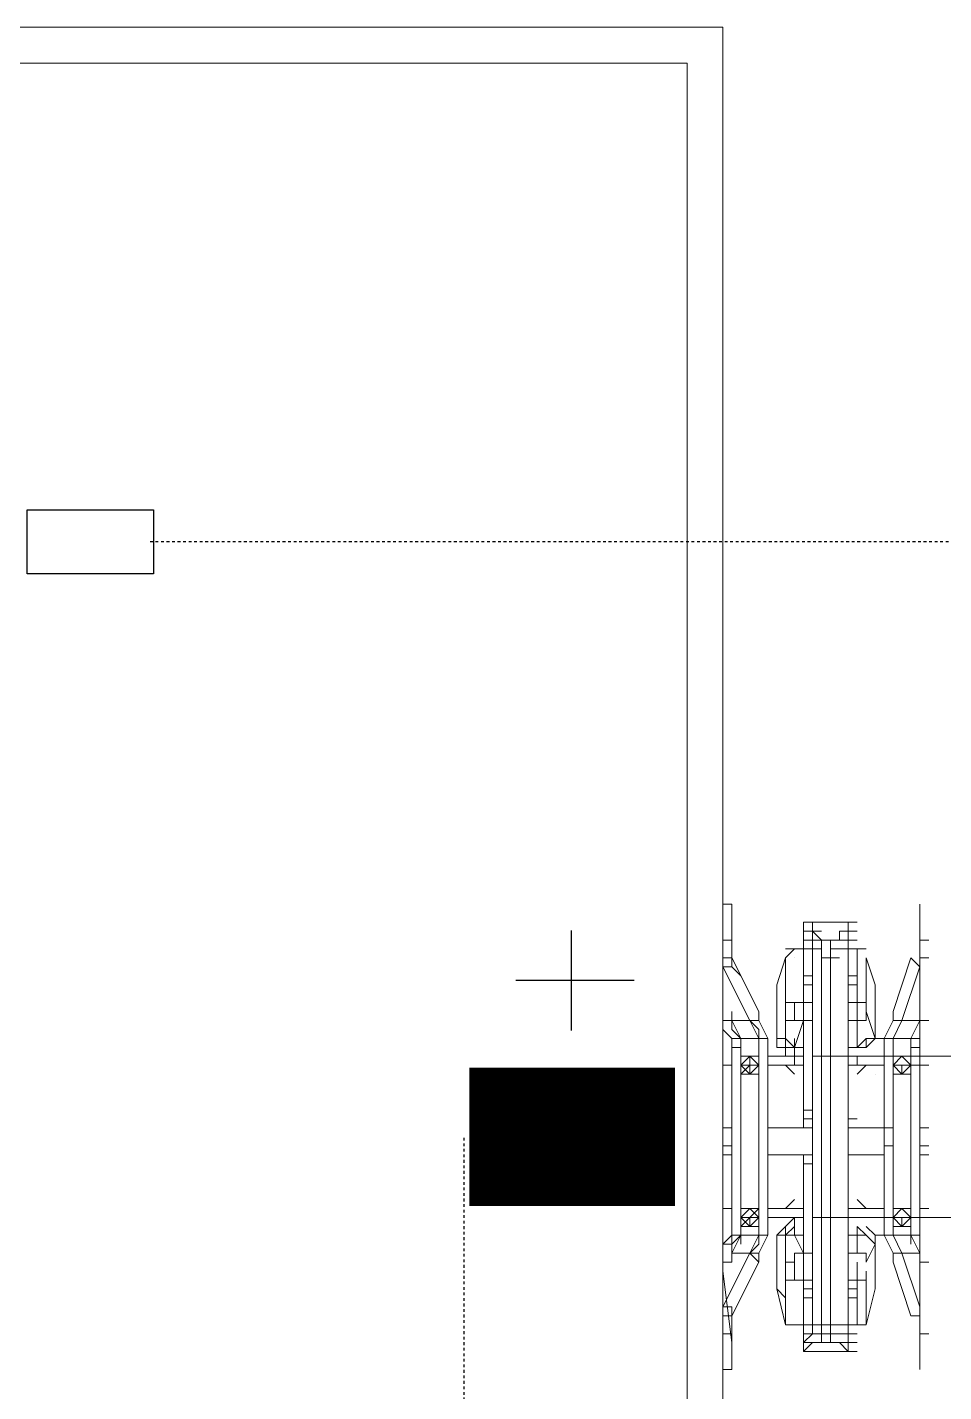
# Model space of a CAD drawing. Header units: feet. Extents: x -12372 to 90117, y -14865 to 4121.
# Drawn here: x 5453.1 to 5486.27, y 1397.94 to 1447.33 of the extents above; entities that cross this region are included whole.
import ezdxf

# ---------------------------------------------------------------- set-up
doc = ezdxf.new("R2010")
doc.units = ezdxf.units.FT
doc.header["$MEASUREMENT"] = 0
doc.linetypes.add('HIDDEN', pattern=[0.375, 0.25, -0.125])
for name, color, linetype in [('E-HARN-COMP', 8, 'Continuous'), ('E-TRUNK-CABLE-POS', 6, 'HIDDEN'), ('Polarity-Text', 7, 'Continuous')]:
    doc.layers.add(name, color=color, linetype=linetype)

# ---------------------------------------------------------------- blocks, each defined once
blk = doc.blocks.new('A$C47dfd34d')
at = {"lineweight": 5}
for points in [[(5.98142, 0.41332), (4.12817, 0.41332)], [(5.98309, 0.24332), (5.98309, 0.24999), (5.98142, 0.24999)], [(5.98309, 0.24332), (5.98309, 0.24999), (5.98142, 0.24999)], [(6.01809, 0.24999), (6.01809, 0.16333)], [(6.00142, 0.24166), (6.00309, 0.24166), (6.00142, 0.24166), (6.00142, 0.24332), (6.00309, 0.24332), (6.00309, 0.24499), (6.00309, 0.24332), (6.00142, 0.24332), (5.99976, 0.24332), (5.99809, 0.24332), (5.99976, 0.24332), (5.99809, 0.24332), (5.99976, 0.24332), (6.00142, 0.24332), (5.99976, 0.24332), (5.99809, 0.24332), (5.99976, 0.24332), (5.99809, 0.24332), (5.99976, 0.24332), (6.00142, 0.24332), (5.99976, 0.24332), (5.99809, 0.24499), (5.99642, 0.24499), (5.99809, 0.24499), (5.99642, 0.24499), (5.99642, 0.24666), (5.99642, 0.24499), (5.99809, 0.24499), (5.99976, 0.24332), (5.99976, 0.24166), (5.99809, 0.24166), (5.99642, 0.24166), (5.99309, 0.24166), (5.99642, 0.24166), (5.99809, 0.24166), (5.99809, 0.24332), (5.99642, 0.24332), (5.99642, 0.23499), (5.99642, 0.24499), (5.99809, 0.24499), (5.99976, 0.24332), (5.99809, 0.24332), (5.99809, 0.24499), (5.99809, 0.24666), (6.00309, 0.24666)], [(5.99976, 0.24499), (5.99809, 0.24499), (5.99642, 0.24499), (5.99809, 0.24499), (5.99976, 0.24499), (5.99809, 0.24499), (5.99642, 0.24499), (5.99809, 0.24499), (5.99642, 0.24499), (5.99642, 0.24666), (5.99809, 0.24666), (5.99642, 0.24666), (5.99642, 0.24499), (5.99642, 0.24666), (5.99809, 0.24666), (6.00476, 0.24666), (6.00476, 0.24499), (6.00642, 0.24499), (6.00476, 0.24499), (6.00476, 0.24666), (6.00642, 0.24666)], [(5.99642, 0.24666), (5.99809, 0.24666), (5.99809, 0.24499), (5.99976, 0.24332), (6.00142, 0.24332), (6.00309, 0.24332), (6.00142, 0.24332), (6.00309, 0.24332), (6.00309, 0.24499), (6.00476, 0.24499), (6.00476, 0.24666), (6.00476, 0.24499), (6.00309, 0.24499), (6.00476, 0.24499), (6.00476, 0.24666), (6.00476, 0.24499), (6.00476, 0.24666), (6.00476, 0.24499), (6.00309, 0.24499), (6.00309, 0.24332), (6.00142, 0.24332), (6.00142, 0.24166), (6.00309, 0.24166), (6.00142, 0.24166), (6.00142, 0.24332), (6.00309, 0.24332), (6.00142, 0.24332), (5.99976, 0.24332), (6.00142, 0.24332), (5.99976, 0.24332), (6.00142, 0.24332), (6.00309, 0.24332), (6.00476, 0.24332), (6.00476, 0.24166), (6.00476, 0.24332), (6.00476, 0.24499), (6.00476, 0.24332), (6.00309, 0.24332), (6.00142, 0.24332), (6.00142, 0.23999), (6.00142, 0.24332), (5.99976, 0.24332), (6.00142, 0.24332), (5.99976, 0.24332), (6.00142, 0.24332), (5.99976, 0.24332), (6.00142, 0.24332), (5.99976, 0.24332), (5.99809, 0.24332), (5.99976, 0.24332), (5.99809, 0.24499), (5.99976, 0.24332), (5.99809, 0.24332), (5.99642, 0.24332), (5.99642, 0.24499)], [(5.99642, 0.24499), (5.99642, 0.24499)], [(5.99642, 0.24499), (5.99642, 0.24499)], [(5.99642, 0.24499), (5.99642, 0.24499)], [(6.00476, 0.24499), (6.00476, 0.24499)], [(6.00476, 0.24499), (6.00476, 0.24499)], [(6.00476, 0.24499), (6.00476, 0.24499)], [(6.00476, 0.24499), (6.00476, 0.24499)], [(5.98142, 0.24332), (5.98309, 0.24332), (5.98142, 0.24332)], [(5.98309, 0.18666), (5.98309, 0.18833), (5.98309, 0.18666), (5.98309, 0.18833), (5.98476, 0.18833), (5.98809, 0.18833), (5.98642, 0.18499), (5.98809, 0.18666), (5.98809, 0.18833), (5.98476, 0.18833), (5.98476, 0.18999), (5.98642, 0.18999), (5.98809, 0.18999), (5.98809, 0.19166), (5.98809, 0.19333), (5.98642, 0.19333), (5.98476, 0.19333), (5.98476, 0.21832), (5.98476, 0.19333), (5.98642, 0.19333), (5.98809, 0.19333), (5.98809, 0.19166), (5.98642, 0.19166), (5.98809, 0.19166), (5.98642, 0.19166), (5.98809, 0.19166), (5.98642, 0.19166), (5.98809, 0.19166), (5.98642, 0.19166), (5.98809, 0.19166), (5.98642, 0.19166), (5.98476, 0.19166), (5.98476, 0.19333), (5.98476, 0.21832), (5.98476, 0.21999), (5.98476, 0.22166), (5.98476, 0.22332), (5.98476, 0.22499), (5.98309, 0.22499), (5.98142, 0.22666), (5.98309, 0.22499), (5.98476, 0.22499), (5.98309, 0.22832), (5.98142, 0.22832), (5.98309, 0.22832), (5.98142, 0.22832), (5.98309, 0.22832), (5.98309, 0.22999), (5.98309, 0.22832), (5.98642, 0.22832), (5.98809, 0.22832), (5.98809, 0.22999), (5.98309, 0.23999), (5.98142, 0.23999), (5.98309, 0.23999), (5.98309, 0.24332), (5.98309, 0.23999), (5.98309, 0.23832), (5.98142, 0.23832), (5.98642, 0.22832), (5.98809, 0.22499), (5.98476, 0.22499), (5.98476, 0.22332), (5.98476, 0.22166), (5.98476, 0.21999), (5.98476, 0.21832), (5.98642, 0.21832), (5.98476, 0.21832), (5.98642, 0.21832), (5.98809, 0.21832), (5.98809, 0.21999), (5.98809, 0.22166), (5.98642, 0.22166), (5.98476, 0.22166), (5.98476, 0.21999), (5.98476, 0.21832), (5.98642, 0.21832), (5.98809, 0.21832), (5.98809, 0.21999), (5.98809, 0.22166), (5.98642, 0.22166), (5.98809, 0.22166), (5.98809, 0.21999), (5.98642, 0.21999), (5.98809, 0.21999), (5.98642, 0.21999), (5.98476, 0.21999), (5.98642, 0.21832), (5.98642, 0.21999), (5.98809, 0.21999), (5.98809, 0.22166), (5.98642, 0.22166), (5.98476, 0.22166), (5.98642, 0.22166), (5.98809, 0.22166), (5.98809, 0.22499), (5.98976, 0.22499), (5.98976, 0.18833), (5.98809, 0.18833), (5.98809, 0.18999), (5.98642, 0.18999), (5.98476, 0.18999), (5.98476, 0.19166), (5.98476, 0.19333), (5.98642, 0.19333), (5.98476, 0.19333)], [(5.98142, 0.24332), (5.98309, 0.24332), (5.98142, 0.24332)], [(5.98142, 0.24332), (5.98309, 0.24332), (5.98142, 0.24332)], [(5.98142, 0.24332), (5.98309, 0.24332), (5.98142, 0.24332)], [(5.98309, 0.24332), (5.98309, 0.23999)], [(5.98309, 0.24332), (5.98309, 0.23999)], [(5.99309, 0.24166), (5.99642, 0.24166), (5.99642, 0.23166), (5.99309, 0.23166), (5.99309, 0.23999), (5.99142, 0.23499), (5.99142, 0.22499), (5.99309, 0.22499), (5.99309, 0.22999), (5.99309, 0.22832), (5.99642, 0.22832), (5.99476, 0.22332), (5.99309, 0.22332), (5.99309, 0.22499), (5.99476, 0.22332), (5.99476, 0.22499), (5.99476, 0.22332), (5.99309, 0.22499), (5.99476, 0.22332), (5.99309, 0.22499), (5.99142, 0.22499), (5.99142, 0.23499), (5.99142, 0.22499), (5.99309, 0.22499), (5.99309, 0.22666), (5.99309, 0.22499), (5.99309, 0.22166), (5.99642, 0.22166), (5.99476, 0.22166), (5.99476, 0.21999), (5.99642, 0.21999), (5.98976, 0.21999), (5.99309, 0.21999), (5.99476, 0.21832), (5.99309, 0.21999), (5.98976, 0.21999), (5.99642, 0.21999), (5.99476, 0.21999), (5.99476, 0.22166), (5.99642, 0.22166), (5.99476, 0.22166), (5.99642, 0.22166), (5.99476, 0.22166), (5.99642, 0.22166), (5.99476, 0.22166), (5.99642, 0.22166), (5.98976, 0.22166), (5.99642, 0.22166), (5.99476, 0.22166), (5.99642, 0.22166)], [(5.99809, 0.23166), (5.99642, 0.23166), (5.99809, 0.23166), (5.99642, 0.23166), (5.99309, 0.23166), (5.99309, 0.22999), (5.99309, 0.22332), (5.99476, 0.22332), (5.99642, 0.22832), (5.99476, 0.22332), (5.99309, 0.22332), (5.99309, 0.22999), (5.99309, 0.22332), (5.99476, 0.22332), (5.99642, 0.22832), (5.99809, 0.22832), (5.99642, 0.22832), (5.99309, 0.22832), (5.99309, 0.22999), (5.99309, 0.23166), (5.99642, 0.23166), (5.99642, 0.24166), (5.99642, 0.23166), (5.99309, 0.23166), (5.99309, 0.22999), (5.99309, 0.22832), (5.99642, 0.22832), (5.99809, 0.22832)], [(6.00309, 0.16666), (5.99809, 0.16666), (5.99976, 0.16666), (5.99809, 0.16666), (5.99642, 0.16666), (5.99809, 0.16833), (5.99976, 0.16833), (5.99809, 0.16833), (5.99642, 0.16666), (5.99809, 0.16666), (5.99976, 0.16666), (5.99809, 0.16666), (6.00476, 0.16666), (6.00309, 0.16833), (6.00142, 0.16833), (5.99976, 0.16833), (5.99976, 0.16999), (6.00142, 0.16999), (6.00309, 0.16999), (6.00142, 0.16999), (5.99976, 0.16999), (5.99809, 0.16999), (5.99976, 0.16999), (6.00142, 0.16999), (6.00309, 0.16999), (6.00142, 0.16999), (6.00309, 0.16999), (6.00476, 0.16999), (6.00309, 0.16999), (6.00142, 0.16999), (5.99976, 0.16999), (5.99809, 0.16999), (5.99976, 0.16999), (5.99809, 0.16999), (5.99976, 0.16999), (6.00142, 0.16999), (6.00142, 0.17166), (6.00309, 0.17166), (6.00142, 0.17166), (6.00142, 0.22166), (6.00142, 0.24166), (6.00476, 0.24166), (6.00476, 0.22166), (6.00142, 0.22166), (6.00142, 0.19166), (6.00476, 0.19166), (6.00476, 0.22166), (6.00642, 0.22166), (6.00809, 0.22166), (6.00976, 0.22166), (6.00809, 0.22166), (6.00642, 0.22166), (6.00476, 0.22166), (6.00642, 0.22166), (6.00642, 0.21999), (6.00476, 0.21999), (6.01142, 0.21999), (6.00476, 0.21999)], [(6.06642, 0.22166), (6.00476, 0.22166), (6.00476, 0.19166), (6.00142, 0.19166), (5.99976, 0.19166), (5.99976, 0.17166), (5.99809, 0.17166), (5.99809, 0.19166), (5.99809, 0.22166), (5.99976, 0.22166), (6.00142, 0.22166), (6.00142, 0.23999), (6.00309, 0.23999), (6.00142, 0.23999), (6.00142, 0.22166), (6.00476, 0.22166), (6.00476, 0.24166), (6.00142, 0.24166), (6.00142, 0.22166)], [(6.00142, 0.24332), (6.00309, 0.24332), (6.00142, 0.24332)], [(6.00142, 0.24332), (6.00309, 0.24332)], [(6.00142, 0.24332), (6.00309, 0.24332)], [(6.00142, 0.24332), (6.00309, 0.24332), (6.00142, 0.24332)], [(6.00309, 0.24332), (6.00476, 0.24332), (6.00309, 0.24332), (6.00476, 0.24332), (6.00476, 0.23499), (6.00476, 0.24332), (6.00309, 0.24332), (6.00142, 0.24332)], [(6.00309, 0.24332), (6.00476, 0.24332)], [(6.00309, 0.24332), (6.00476, 0.24332)], [(6.00309, 0.24332), (6.00476, 0.24332)], [(6.00309, 0.24332), (6.00476, 0.24332)], [(6.00476, 0.24332), (6.00642, 0.24332)], [(6.00476, 0.24332), (6.00642, 0.24332)], [(6.00476, 0.24332), (6.00642, 0.24332)], [(6.00476, 0.23499), (6.00476, 0.24332)], [(6.00476, 0.24332), (6.00476, 0.23499)], [(6.00476, 0.24332), (6.00642, 0.24332)], [(6.00476, 0.24332), (6.00642, 0.24332)], [(6.00476, 0.24332), (6.00642, 0.24332)], [(6.01809, 0.24332), (6.01809, 0.24332)], [(5.98476, 0.18666), (5.98476, 0.18833), (5.98309, 0.18833), (5.98309, 0.22332), (5.98309, 0.22499), (5.98309, 0.22332), (5.98476, 0.22332), (5.98476, 0.22499), (5.98809, 0.22499), (5.98642, 0.22832), (5.98809, 0.22666), (5.98809, 0.22499), (5.98476, 0.22499), (5.98309, 0.22666), (5.98309, 0.22832), (5.98476, 0.22832), (5.98642, 0.22832), (5.98809, 0.22832), (5.98809, 0.22999), (5.98642, 0.23332), (5.98476, 0.23666), (5.98309, 0.23832), (5.98309, 0.23999), (5.98309, 0.23832), (5.98142, 0.23832), (5.98642, 0.22832), (5.98809, 0.22832), (5.98976, 0.22499), (5.98809, 0.22499), (5.98976, 0.22499), (5.98976, 0.18833), (5.98809, 0.18833), (5.98809, 0.18999), (5.98809, 0.19166), (5.98642, 0.19166)], [(5.98309, 0.23999), (5.98142, 0.23999)], [(5.98309, 0.23999), (5.98309, 0.23832), (5.98142, 0.23832)], [(5.98309, 0.23999), (5.98142, 0.23999)], [(5.98309, 0.23999), (5.98309, 0.23999)], [(5.98309, 0.23999), (5.98309, 0.23999)], [(5.98309, 0.23999), (5.98309, 0.23999)], [(5.98309, 0.23999), (5.98809, 0.22999), (5.98809, 0.22832), (5.98642, 0.22832)], [(5.99476, 0.22499), (5.99476, 0.22332), (5.99309, 0.22499), (5.99476, 0.22332), (5.99309, 0.22499), (5.99142, 0.22499), (5.99142, 0.23499), (5.99309, 0.23999)], [(5.99476, 0.23999), (5.99476, 0.23999)], [(5.99476, 0.23999), (5.99476, 0.23999)], [(5.99476, 0.23999), (5.99476, 0.23999)], [(6.00976, 0.18833), (6.00976, 0.17833), (6.00976, 0.18833), (6.00809, 0.18999), (6.00976, 0.18833), (6.01142, 0.18833), (6.01309, 0.18833), (6.01142, 0.18833), (6.01309, 0.18499), (6.01476, 0.18499), (6.01809, 0.18499), (6.01642, 0.18833), (6.01642, 0.18666), (6.01642, 0.18833), (6.01642, 0.18999), (6.01642, 0.18833), (6.01809, 0.18833), (6.01809, 0.22332), (6.01809, 0.22499), (6.01809, 0.22332), (6.01642, 0.22332), (6.01809, 0.22332), (6.01809, 0.18833), (6.01642, 0.18833), (6.01309, 0.18833), (6.01476, 0.18499), (6.01309, 0.18499), (6.01309, 0.18333), (6.01642, 0.17333), (6.01809, 0.17333), (6.01809, 0.17499), (6.01476, 0.18499), (6.01309, 0.18499), (6.01309, 0.18333), (6.01309, 0.18499), (6.01142, 0.18833), (6.01309, 0.18833), (6.01309, 0.18999), (6.01309, 0.18833), (6.01142, 0.18833), (6.01142, 0.22499), (6.01309, 0.22499), (6.01142, 0.22499), (6.01309, 0.22832), (6.01476, 0.22832), (6.01809, 0.23832), (6.01642, 0.23999), (6.01309, 0.22999), (6.01309, 0.22832), (6.01476, 0.22832), (6.01309, 0.22499), (6.01642, 0.22499), (6.01809, 0.22832), (6.01476, 0.22832), (6.01809, 0.22832), (6.01809, 0.22999), (6.01809, 0.22832), (6.01976, 0.22832), (6.01809, 0.22832), (6.01642, 0.22499), (6.01309, 0.22499), (6.01476, 0.22832), (6.01309, 0.22832), (6.01309, 0.22999), (6.01642, 0.23999), (6.01809, 0.23832), (6.01476, 0.22832), (6.01309, 0.22832), (6.01142, 0.22499), (6.01309, 0.22499), (6.01142, 0.22499), (6.01142, 0.18833)], [(6.01809, 0.23999), (6.01809, 0.23999)], [(6.01809, 0.23999), (6.01809, 0.23999)], [(5.98642, 0.22832), (5.98142, 0.23832)], [(5.99642, 0.23666), (5.99642, 0.20999), (5.99642, 0.23666)], [(5.99642, 0.23666), (5.99809, 0.23666), (5.99642, 0.23666), (5.99642, 0.21166), (5.99809, 0.21166), (5.99642, 0.21166), (5.99642, 0.23666), (5.99642, 0.21166), (5.99809, 0.21166), (5.99642, 0.21166), (5.99642, 0.20832), (5.99642, 0.20999), (5.99642, 0.21166), (5.99642, 0.20999), (5.99809, 0.20999), (5.99642, 0.20999), (5.99809, 0.20999), (5.99642, 0.20999), (5.99809, 0.20999), (5.99642, 0.20999), (5.99642, 0.21166), (5.99642, 0.20999), (5.99809, 0.20999), (5.99642, 0.20999), (5.99642, 0.20832), (5.99642, 0.21166), (5.99642, 0.20999), (5.99642, 0.21166), (5.99642, 0.20832), (5.99642, 0.20999), (5.99642, 0.20832), (5.99642, 0.20999), (5.99809, 0.20999), (5.99642, 0.20999), (5.99642, 0.20832), (5.99642, 0.21166), (5.99642, 0.23499), (5.99809, 0.23499)], [(5.99309, 0.22499), (5.99142, 0.22499), (5.99142, 0.23499), (5.99142, 0.22499), (5.99309, 0.22499), (5.99309, 0.22666)], [(5.99309, 0.23499), (5.99309, 0.23499)], [(5.99309, 0.23499), (5.99309, 0.23499)], [(5.99309, 0.23499), (5.99309, 0.23499)], [(6.00809, 0.23499), (6.00809, 0.23499)], [(6.00809, 0.23499), (6.00809, 0.23499)], [(5.99476, 0.22832), (5.99476, 0.23166)], [(5.98309, 0.22832), (5.98309, 0.22999)], [(5.98309, 0.22832), (5.98309, 0.22999)], [(5.98309, 0.22832), (5.98476, 0.22499), (5.98309, 0.22499), (5.98142, 0.22666)], [(5.98309, 0.22832), (5.98476, 0.22499), (5.98309, 0.22499), (5.98142, 0.22666)], [(5.98309, 0.22832), (5.98642, 0.22832)], [(5.98309, 0.22832), (5.98642, 0.22832)], [(6.00976, 0.22666), (6.00976, 0.22499)], [(6.00976, 0.22666), (6.00976, 0.22499)], [(5.98642, 0.22499), (5.98642, 0.22499)], [(5.98642, 0.22499), (5.98642, 0.22499)], [(5.98642, 0.22499), (5.98642, 0.22499)], [(5.98642, 0.22499), (5.98642, 0.22499)], [(5.98809, 0.22499), (5.98809, 0.22499)], [(5.98809, 0.22499), (5.98809, 0.22499)], [(5.98809, 0.22499), (5.98809, 0.22499)], [(6.01142, 0.22499), (6.01142, 0.22499)], [(6.01142, 0.22499), (6.01142, 0.22499)], [(6.01309, 0.22499), (6.01309, 0.22499)], [(5.98476, 0.22166), (5.98476, 0.22166)], [(5.98476, 0.22166), (5.98476, 0.22166)], [(5.98642, 0.22166), (5.98476, 0.22166)], [(5.98476, 0.22166), (5.98642, 0.22166)], [(5.98476, 0.22166), (5.98476, 0.21999)], [(5.98476, 0.22166), (5.98476, 0.22166)], [(5.98476, 0.22166), (5.98476, 0.21999)], [(5.98476, 0.22166), (5.98476, 0.22166)], [(5.98642, 0.22166), (5.98642, 0.22166)], [(5.98642, 0.22166), (5.98642, 0.22166)], [(5.98642, 0.22166), (5.98642, 0.22166)], [(5.98642, 0.22166), (5.98642, 0.22166)], [(5.98642, 0.22166), (5.98642, 0.22166)], [(5.98809, 0.22166), (5.98809, 0.22166)], [(5.98809, 0.22166), (5.98809, 0.22166)], [(5.98809, 0.22166), (5.98809, 0.22166)], [(5.98809, 0.22166), (5.98809, 0.22166)], [(5.99976, 0.16833), (5.99976, 0.19166), (6.00142, 0.19166), (6.00142, 0.22166), (6.00142, 0.19166), (6.00476, 0.19166)], [(6.00142, 0.19166), (6.00142, 0.22166), (6.00142, 0.19166)], [(6.00976, 0.22166), (6.00976, 0.22166)], [(6.01476, 0.19333), (6.01309, 0.19333), (6.01309, 0.21832), (6.01309, 0.21999), (6.01309, 0.22166), (6.01476, 0.22166), (6.01642, 0.22166), (6.01642, 0.21999), (6.01642, 0.21832), (6.01476, 0.21832), (6.01309, 0.21832), (6.01309, 0.21999), (6.01476, 0.21999), (6.01642, 0.21999), (6.01476, 0.21999), (6.01642, 0.21999), (6.01476, 0.21999), (6.01642, 0.21999), (6.01476, 0.21999), (6.01642, 0.21999), (6.01476, 0.21999), (6.01642, 0.21999), (6.01642, 0.22166), (6.01642, 0.22332)], [(6.01642, 0.22166), (6.01309, 0.22166), (6.01309, 0.21999), (6.01476, 0.21999)], [(6.01309, 0.22166), (6.01309, 0.22166)], [(6.01309, 0.22166), (6.01309, 0.22166)], [(6.01476, 0.22166), (6.01476, 0.22166)], [(6.01642, 0.22166), (6.01642, 0.21999), (6.01476, 0.21832), (6.01476, 0.21999)], [(6.01476, 0.22166), (6.01642, 0.22166), (6.01476, 0.22166)], [(6.01476, 0.22166), (6.01476, 0.22166)], [(6.01642, 0.22166), (6.01642, 0.22332)], [(6.01642, 0.22166), (6.01642, 0.21999)], [(6.01642, 0.22166), (6.01642, 0.22166)], [(6.01642, 0.22166), (6.01642, 0.22166)], [(5.98476, 0.21999), (5.98476, 0.21999)], [(5.98476, 0.21999), (5.98476, 0.21999)], [(5.98476, 0.21999), (5.98476, 0.21999)], [(5.98476, 0.21999), (5.98476, 0.21999)], [(5.98642, 0.21999), (5.98809, 0.21999)], [(5.98642, 0.21999), (5.98809, 0.21999)], [(5.98642, 0.21999), (5.98809, 0.21999)], [(5.98642, 0.21999), (5.98809, 0.21999)], [(5.98642, 0.21999), (5.98809, 0.21999)], [(5.98642, 0.21999), (5.98809, 0.21999)], [(5.98642, 0.21999), (5.98809, 0.21999)], [(5.98642, 0.21999), (5.98809, 0.21999)], [(5.98642, 0.21999), (5.98809, 0.21999)], [(5.98642, 0.21999), (5.98809, 0.21999)], [(5.98642, 0.21999), (5.98809, 0.21999)], [(5.98642, 0.21999), (5.98809, 0.21999)], [(5.98642, 0.21999), (5.98809, 0.21999)], [(5.98642, 0.21999), (5.98809, 0.21999)], [(5.98642, 0.21999), (5.98809, 0.21999)], [(5.98642, 0.21999), (5.98809, 0.21999)], [(5.98642, 0.21999), (5.98809, 0.21999)], [(5.98642, 0.21999), (5.98809, 0.21999)], [(5.98642, 0.21999), (5.98809, 0.21999)], [(5.98642, 0.21999), (5.98809, 0.21999)], [(5.98642, 0.21999), (5.98809, 0.21999)], [(5.98642, 0.21999), (5.98809, 0.21999)], [(5.98642, 0.21999), (5.98809, 0.21999)], [(5.98642, 0.21999), (5.98809, 0.21999)], [(5.98809, 0.21999), (5.98809, 0.21999)], [(5.98809, 0.21999), (5.98809, 0.21999)], [(5.98809, 0.21999), (5.98809, 0.21999)], [(5.98809, 0.21999), (5.98809, 0.21999)], [(6.01142, 0.21999), (6.00809, 0.21999), (6.00642, 0.21832)], [(6.01809, 0.21999), (6.01976, 0.21999), (6.01809, 0.21999), (6.01642, 0.21999), (6.01642, 0.21832), (6.01642, 0.19333), (6.01309, 0.19333), (6.01309, 0.19166), (6.01309, 0.19333), (6.01309, 0.19166), (6.01476, 0.19166), (6.01476, 0.18999), (6.01642, 0.19166), (6.01642, 0.19333), (6.01642, 0.21832), (6.01476, 0.21832), (6.01309, 0.21832), (6.01309, 0.19333), (6.01476, 0.19333), (6.01642, 0.19333), (6.01642, 0.19166), (6.01642, 0.18999), (6.01476, 0.18999), (6.01309, 0.18999), (6.01309, 0.19166), (6.01476, 0.19166), (6.01476, 0.18999), (6.01642, 0.19166), (6.01642, 0.18999), (6.01476, 0.18999), (6.01309, 0.18999), (6.01309, 0.19166), (6.01309, 0.19333), (6.01476, 0.19333), (6.01642, 0.19333), (6.01642, 0.19166), (6.01809, 0.19166), (6.01642, 0.19166), (6.01476, 0.19166), (6.01642, 0.19166), (6.01476, 0.19166), (6.01642, 0.19166), (6.01476, 0.19166), (6.01642, 0.19166), (6.01476, 0.19166), (6.01642, 0.19166), (6.01476, 0.19166), (6.01642, 0.19166), (6.01642, 0.19333), (6.01476, 0.19333), (6.01642, 0.19333)], [(6.01309, 0.21999), (6.01309, 0.21999)], [(6.01309, 0.21999), (6.01476, 0.21999)], [(6.01309, 0.21999), (6.01309, 0.21999)], [(6.01476, 0.21999), (6.01642, 0.21999)], [(6.01476, 0.21999), (6.01642, 0.21999)], [(6.01476, 0.21999), (6.01642, 0.21999)], [(6.01476, 0.21999), (6.01642, 0.21999)], [(6.01476, 0.21999), (6.01642, 0.21999)], [(6.01476, 0.21999), (6.01642, 0.21999)], [(6.01642, 0.21999), (6.01642, 0.21999)], [(6.01642, 0.21999), (6.01642, 0.21999)], [(5.98476, 0.21832), (5.98476, 0.21832)], [(5.98476, 0.21832), (5.98476, 0.21832)], [(5.98476, 0.21832), (5.98476, 0.21832)], [(5.98476, 0.21832), (5.98476, 0.21832)], [(5.98642, 0.21832), (5.98642, 0.21832)], [(5.98642, 0.21832), (5.98642, 0.21832)], [(5.98642, 0.21832), (5.98642, 0.21832)], [(5.98642, 0.21832), (5.98642, 0.21832)], [(5.98809, 0.21832), (5.98809, 0.21832)], [(5.98809, 0.21832), (5.98809, 0.21832)], [(5.98809, 0.21832), (5.98809, 0.21832)], [(5.98809, 0.21832), (5.98809, 0.21832)], [(6.00976, 0.21832), (6.00976, 0.21832)], [(6.01309, 0.21832), (6.01309, 0.21832)], [(6.01309, 0.21832), (6.01309, 0.21832)], [(6.01476, 0.21832), (6.01476, 0.21832)], [(6.01476, 0.21832), (6.01476, 0.21832)], [(6.01642, 0.21832), (6.01642, 0.21832)], [(6.01642, 0.21832), (6.01642, 0.21832)], [(5.99642, 0.20999), (5.99809, 0.20999)], [(5.99642, 0.20999), (5.99809, 0.20999)], [(5.99642, 0.20999), (5.99809, 0.20999)], [(5.99642, 0.20999), (5.99809, 0.20999)], [(5.99642, 0.20999), (5.99809, 0.20999)], [(6.00476, 0.20999), (6.00642, 0.20999)], [(6.00476, 0.20999), (6.00642, 0.20999)], [(6.00476, 0.20999), (6.00642, 0.20999)], [(6.00476, 0.20999), (6.00642, 0.20999)], [(6.00476, 0.20832), (6.00476, 0.20999)], [(6.00476, 0.20999), (6.00642, 0.20999)], [(6.00476, 0.20999), (6.00476, 0.20832)], [(6.00476, 0.20999), (6.00642, 0.20999)], [(6.00476, 0.20999), (6.00642, 0.20999)], [(6.00476, 0.20999), (6.00642, 0.20999)], [(5.98309, 0.20832), (5.98142, 0.20832)], [(5.98309, 0.20832), (5.98142, 0.20832)], [(5.98309, 0.20832), (5.98142, 0.20832)], [(5.98309, 0.20832), (5.98142, 0.20832)], [(5.99809, 0.17833), (5.99642, 0.17833), (5.99642, 0.16833), (5.99642, 0.17833), (5.99642, 0.16833), (5.99642, 0.17833), (5.99642, 0.19999), (5.99642, 0.20166), (5.99642, 0.20333), (5.99809, 0.20333), (5.99642, 0.20333), (5.99809, 0.20333), (5.99642, 0.20333), (5.99809, 0.20333), (5.99642, 0.20333), (5.99809, 0.20333), (5.99642, 0.20333), (5.99642, 0.20166), (5.99642, 0.19999), (5.99642, 0.20333), (5.99642, 0.20166), (5.99809, 0.20166), (5.99642, 0.20166), (5.99642, 0.17666), (5.99809, 0.17666), (5.99642, 0.17666), (5.99642, 0.20166), (5.99809, 0.20166), (5.99642, 0.20166), (5.99642, 0.17666)], [(5.99642, 0.20333), (5.99809, 0.20333)], [(5.99642, 0.20333), (5.99809, 0.20333)], [(6.00476, 0.20333), (6.00476, 0.19999), (6.00476, 0.17833), (6.00642, 0.17833), (6.00476, 0.17833), (6.00476, 0.19999), (6.00476, 0.20333), (6.00476, 0.19999), (6.00476, 0.20166), (6.00476, 0.19999), (6.00476, 0.20333), (6.01142, 0.20333), (6.00476, 0.20333), (6.00642, 0.20333), (6.00476, 0.20333), (6.00642, 0.20333), (6.00476, 0.20333), (6.00642, 0.20333), (6.00476, 0.20333), (6.00642, 0.20333), (6.00476, 0.20333), (6.00642, 0.20333), (6.00476, 0.20333), (6.00642, 0.20333), (6.00476, 0.20333), (6.00642, 0.20333), (6.00476, 0.20333), (6.00476, 0.17666), (6.00642, 0.17666), (6.00476, 0.17666), (6.00476, 0.20333), (6.00642, 0.20333)], [(6.01142, 0.20499), (6.01309, 0.20499)], [(5.98476, 0.19333), (5.98476, 0.19333)], [(5.98476, 0.19333), (5.98476, 0.19333)], [(5.98476, 0.19333), (5.98642, 0.19333)], [(5.98476, 0.19333), (5.98476, 0.19166)], [(5.98476, 0.19333), (5.98476, 0.19333)], [(5.98476, 0.19166), (5.98476, 0.19333)], [(5.98476, 0.19333), (5.98476, 0.19166)], [(5.98476, 0.19333), (5.98476, 0.19333)], [(5.98642, 0.19333), (5.98642, 0.19333)], [(5.98642, 0.19333), (5.98642, 0.19333)], [(5.98809, 0.19166), (5.98809, 0.19333), (5.98642, 0.19333)], [(5.98642, 0.19333), (5.98642, 0.19333)], [(5.98809, 0.19333), (5.98642, 0.19333)], [(5.98642, 0.19333), (5.98642, 0.19333)], [(5.98809, 0.19333), (5.98642, 0.19333)], [(5.98642, 0.19333), (5.98642, 0.19333)], [(5.98809, 0.19333), (5.98809, 0.19333)], [(5.98809, 0.19166), (5.98809, 0.19333)], [(5.98809, 0.19333), (5.98809, 0.19333)], [(5.98809, 0.19333), (5.98809, 0.19333)], [(5.98809, 0.19166), (5.98809, 0.19333)], [(5.98809, 0.19333), (5.98809, 0.19333)], [(6.00642, 0.19499), (6.00809, 0.19333)], [(6.01309, 0.19333), (6.01309, 0.19333)], [(6.01309, 0.19333), (6.01309, 0.19333)], [(6.01476, 0.19333), (6.01476, 0.19333)], [(6.01476, 0.19333), (6.01476, 0.19333)], [(6.01642, 0.19333), (6.01642, 0.19333)], [(6.01642, 0.19333), (6.01642, 0.19333)], [(5.98476, 0.19166), (5.98476, 0.19166)], [(5.98476, 0.19166), (5.98476, 0.19166)], [(5.98476, 0.19166), (5.98642, 0.18999), (5.98642, 0.19166)], [(5.98476, 0.19166), (5.98476, 0.18999)], [(5.98476, 0.19166), (5.98476, 0.19166)], [(5.98476, 0.19166), (5.98476, 0.18999)], [(5.98476, 0.19166), (5.98476, 0.19166)], [(5.98642, 0.19166), (5.98809, 0.19166)], [(5.98642, 0.19166), (5.98809, 0.19166)], [(5.98642, 0.19166), (5.98809, 0.19166)], [(5.98642, 0.19166), (5.98809, 0.19166)], [(5.98642, 0.19166), (5.98809, 0.19166)], [(5.98642, 0.19166), (5.98809, 0.19166)], [(5.98642, 0.19166), (5.98809, 0.19166)], [(5.98642, 0.19166), (5.98809, 0.19166)], [(5.98642, 0.19166), (5.98809, 0.19166)], [(5.98642, 0.19166), (5.98809, 0.19166)], [(5.98642, 0.19166), (5.98809, 0.19166)], [(5.98642, 0.19166), (5.98809, 0.19166)], [(5.98642, 0.19166), (5.98809, 0.19166)], [(5.98642, 0.19166), (5.98809, 0.19166)], [(5.98642, 0.19166), (5.98809, 0.19166)], [(5.98642, 0.19166), (5.98809, 0.19166)], [(5.98642, 0.19166), (5.98809, 0.19166)], [(5.98642, 0.19166), (5.98809, 0.19166)], [(5.98642, 0.19166), (5.98809, 0.19166)], [(5.98642, 0.19166), (5.98809, 0.19166)], [(5.98809, 0.19166), (5.98642, 0.19166)], [(5.98809, 0.19166), (5.98809, 0.19166)], [(5.98809, 0.18999), (5.98809, 0.19166)], [(5.98809, 0.19166), (5.98809, 0.19166)], [(5.98809, 0.19166), (5.98809, 0.19166)], [(5.98809, 0.18999), (5.98809, 0.19166)], [(5.98809, 0.19166), (5.98809, 0.19166)], [(5.99476, 0.19166), (5.99642, 0.19166), (5.99476, 0.19166), (5.99642, 0.19166), (5.99476, 0.19166), (5.99642, 0.19166), (5.99476, 0.19166), (5.99642, 0.19166), (5.99476, 0.19166), (5.99642, 0.19166), (5.99476, 0.19166), (5.99642, 0.19166), (5.98976, 0.19166), (5.99309, 0.19166), (5.98976, 0.19166), (5.99642, 0.19166), (5.99476, 0.19166), (5.99309, 0.18999), (5.99309, 0.18333), (5.99309, 0.18666), (5.99309, 0.18833), (5.99476, 0.18833), (5.99642, 0.18499), (5.99476, 0.18499), (5.99476, 0.18333), (5.99309, 0.18333), (5.99476, 0.18333), (5.99476, 0.18499), (5.99642, 0.18499), (5.99476, 0.18833), (5.99476, 0.18999), (5.99309, 0.18833), (5.99476, 0.18999), (5.99476, 0.18833), (5.99642, 0.18833)], [(5.99809, 0.17999), (5.99642, 0.17999), (5.99476, 0.17999), (5.99309, 0.17999), (5.99309, 0.18166), (5.99309, 0.18333), (5.99476, 0.18333), (5.99476, 0.18499), (5.99642, 0.18499), (5.99642, 0.17166), (5.99309, 0.17166), (5.99309, 0.17666), (5.99142, 0.17833), (5.99142, 0.17999), (5.99142, 0.18666), (5.99142, 0.18833), (5.99309, 0.18999), (5.99476, 0.19166), (5.99476, 0.18999), (5.99476, 0.18833), (5.99642, 0.18833), (5.99476, 0.18833), (5.99642, 0.18499), (5.99809, 0.18499), (5.99642, 0.18499), (5.99476, 0.18833), (5.99309, 0.18833), (5.99309, 0.18666), (5.99309, 0.18833), (5.99309, 0.18666), (5.99309, 0.18333), (5.99309, 0.18666), (5.99309, 0.18833), (5.99476, 0.18833), (5.99642, 0.18833)], [(5.99642, 0.19166), (5.99476, 0.19166), (5.99642, 0.19166)], [(6.00476, 0.16666), (6.00309, 0.16666), (6.00476, 0.16666), (6.00476, 0.16833), (6.00476, 0.16666), (6.00642, 0.16666), (6.00476, 0.16666), (6.00309, 0.16833), (6.00476, 0.16833), (6.00309, 0.16833), (6.00142, 0.16833), (5.99976, 0.16833), (6.00142, 0.16833), (6.00309, 0.16833), (6.00476, 0.16833), (6.00309, 0.16833), (6.00476, 0.16833), (6.00476, 0.17833), (6.00476, 0.16833), (6.00309, 0.16833), (6.00476, 0.16833), (6.00476, 0.17833), (6.00476, 0.16833), (6.00309, 0.16833), (6.00142, 0.16833), (6.00142, 0.17166), (6.00142, 0.19166), (6.00142, 0.17166), (6.00476, 0.17166), (6.00476, 0.19166), (6.06642, 0.19166)], [(6.00142, 0.17166), (6.00142, 0.19166), (6.00142, 0.17166)], [(6.01142, 0.19166), (6.00809, 0.19166), (6.00642, 0.19166), (6.00476, 0.19166), (6.00476, 0.17166), (6.00142, 0.17166), (6.00142, 0.19166)], [(6.00476, 0.19166), (6.00642, 0.19166)], [(6.00476, 0.19166), (6.00642, 0.19166)], [(6.00476, 0.19166), (6.00809, 0.19166)], [(6.00809, 0.19166), (6.00976, 0.19166)], [(6.00809, 0.19166), (6.00976, 0.19166)], [(6.01309, 0.19166), (6.01309, 0.19166)], [(6.01309, 0.19166), (6.01309, 0.19166)], [(6.01476, 0.19166), (6.01642, 0.19166)], [(6.01476, 0.19166), (6.01642, 0.19166)], [(6.01476, 0.19166), (6.01642, 0.19166)], [(6.01476, 0.19166), (6.01642, 0.19166)], [(6.01476, 0.19166), (6.01642, 0.19166)], [(6.01476, 0.19166), (6.01642, 0.19166)], [(6.01642, 0.19166), (6.01642, 0.19166)], [(6.01642, 0.19166), (6.01642, 0.19166)], [(5.98142, 0.17499), (5.98476, 0.18166), (5.98642, 0.18499), (5.98809, 0.18499), (5.98976, 0.18833), (5.98809, 0.18833), (5.98809, 0.18999)], [(5.98476, 0.18833), (5.98309, 0.18499)], [(5.98476, 0.18999), (5.98476, 0.18999)], [(5.98476, 0.18999), (5.98476, 0.18999)], [(5.98476, 0.18999), (5.98476, 0.18999)], [(5.98476, 0.18999), (5.98476, 0.18833)], [(5.98476, 0.18999), (5.98642, 0.18999)], [(5.98476, 0.18999), (5.98476, 0.18999)], [(5.98642, 0.18999), (5.98642, 0.18999)], [(5.98642, 0.18999), (5.98642, 0.18999)], [(5.98642, 0.18999), (5.98809, 0.18999)], [(5.98642, 0.18999), (5.98642, 0.18999)], [(5.98642, 0.18999), (5.98642, 0.18999)], [(5.98642, 0.18833), (5.98642, 0.18833)], [(5.98642, 0.18833), (5.98642, 0.18833)], [(5.98642, 0.18833), (5.98642, 0.18833)], [(5.98809, 0.18999), (5.98809, 0.18999)], [(5.98809, 0.18999), (5.98809, 0.18999)], [(5.98809, 0.18999), (5.98809, 0.18999)], [(5.98809, 0.18999), (5.98809, 0.18999)], [(5.98809, 0.18833), (5.98809, 0.18833)], [(5.98809, 0.18833), (5.98809, 0.18833)], [(5.98809, 0.18833), (5.98809, 0.18833)], [(5.98809, 0.18833), (5.98809, 0.18833)], [(5.99309, 0.18166), (5.99309, 0.17999), (5.99309, 0.17166), (5.99642, 0.17166), (5.99642, 0.17999), (5.99809, 0.17999), (5.99642, 0.17999), (5.99309, 0.17999), (5.99309, 0.18166), (5.99309, 0.17999), (5.99309, 0.17166), (5.99142, 0.17833), (5.99142, 0.18833), (5.99309, 0.18833), (5.99476, 0.18999), (5.99309, 0.18833), (5.99476, 0.18999)], [(6.01142, 0.18833), (6.01142, 0.18833)], [(6.01142, 0.18833), (6.01142, 0.18833)], [(6.01309, 0.18999), (6.01309, 0.18999)], [(6.01309, 0.18999), (6.01309, 0.18999)], [(6.01309, 0.18833), (6.01309, 0.18833)], [(6.01309, 0.18833), (6.01309, 0.18833)], [(6.01476, 0.18999), (6.01476, 0.18999)], [(6.01476, 0.18999), (6.01476, 0.18999)], [(6.01642, 0.18999), (6.01642, 0.18999)], [(6.01642, 0.18999), (6.01642, 0.18999)], [(5.98809, 0.18499), (5.98809, 0.18333), (5.98309, 0.17333), (5.98309, 0.17499), (5.98142, 0.17499)], [(5.98142, 0.17499), (5.98642, 0.18499)], [(5.98309, 0.17333), (5.98809, 0.18333), (5.98642, 0.18499)], [(5.98642, 0.18499), (5.98309, 0.18499)], [(5.98809, 0.18499), (5.98642, 0.18499)], [(5.99309, 0.18333), (5.99476, 0.18333), (5.99476, 0.18499), (5.99642, 0.18499), (5.99809, 0.18499)], [(5.99476, 0.17999), (5.99476, 0.18333)], [(5.98142, 0.18166), (5.98309, 0.16833)], [(5.99309, 0.17833), (5.99309, 0.17833)], [(5.99309, 0.17833), (5.99309, 0.17833)], [(5.99309, 0.17833), (5.99309, 0.17833)], [(6.00809, 0.17833), (6.00809, 0.17833)], [(6.00809, 0.17833), (6.00809, 0.17833)], [(5.98309, 0.17333), (5.98309, 0.17499), (5.98142, 0.17499)], [(5.98309, 0.16666), (5.98309, 0.16833), (5.98309, 0.16999), (5.98309, 0.16333), (5.98142, 0.16333), (5.98309, 0.16333), (5.98309, 0.16999), (5.98309, 0.17166), (5.98309, 0.16999), (5.98142, 0.16999), (5.98309, 0.16999), (5.98309, 0.16333), (5.98142, 0.16333), (5.98309, 0.16333), (5.98309, 0.16999), (5.98309, 0.17166), (5.98309, 0.17333), (5.98142, 0.17333), (5.98309, 0.17333), (5.98309, 0.17166), (5.98309, 0.16999)], [(5.98309, 0.17333), (5.98309, 0.17333)], [(5.98309, 0.17333), (5.98309, 0.17333)], [(5.98309, 0.17333), (5.98309, 0.17333)], [(5.98309, 0.17333), (5.98309, 0.17333)], [(6.01809, 0.17333), (6.01809, 0.17333)], [(6.01809, 0.17333), (6.01809, 0.17333)], [(5.99476, 0.17166), (5.99476, 0.17166)], [(5.99476, 0.17166), (5.99476, 0.17166)], [(5.99476, 0.17166), (5.99476, 0.17166)], [(5.99976, 0.16666), (5.99809, 0.16666), (6.00309, 0.16666), (6.00476, 0.16666), (6.00309, 0.16666), (5.99642, 0.16666), (5.99642, 0.16833), (5.99642, 0.16999), (5.99809, 0.16999), (5.99642, 0.16999), (5.99642, 0.16833), (5.99809, 0.16833), (5.99976, 0.16833), (6.00142, 0.16833), (6.00142, 0.17166)], [(5.99642, 0.17166), (5.99809, 0.17166)], [(5.99642, 0.16833), (5.99809, 0.16999), (5.99809, 0.17166)], [(5.99642, 0.17166), (5.99809, 0.17166)], [(5.99642, 0.16666), (5.99642, 0.16833), (5.99809, 0.16999), (5.99809, 0.17166)], [(5.99642, 0.17166), (5.99809, 0.17166)], [(5.99642, 0.16666), (5.99642, 0.16833), (5.99809, 0.16999), (5.99809, 0.17166)], [(5.99809, 0.17166), (5.99809, 0.16999)], [(6.00809, 0.17166), (6.00809, 0.17166)], [(5.98142, 0.16999), (5.98309, 0.16999), (5.98142, 0.16999)], [(5.98142, 0.16999), (5.98309, 0.16999), (5.98142, 0.16999)], [(5.98142, 0.16999), (5.98309, 0.16999), (5.98142, 0.16999)], [(5.98309, 0.16999), (5.98309, 0.16999)], [(5.98309, 0.16999), (5.98309, 0.16999)], [(5.98309, 0.16999), (5.98309, 0.16999)], [(5.99809, 0.16999), (5.99642, 0.16833)], [(5.99976, 0.16999), (5.99809, 0.16999), (5.99976, 0.16999), (5.99809, 0.16999), (5.99642, 0.16999), (5.99642, 0.16833), (5.99809, 0.16833), (5.99976, 0.16833), (6.00142, 0.16833)], [(5.99642, 0.16666), (5.99809, 0.16833)], [(5.99809, 0.16833), (5.99809, 0.16833)], [(5.99809, 0.16833), (5.99976, 0.16833)], [(5.99809, 0.16833), (5.99976, 0.16833)], [(5.99809, 0.16833), (5.99976, 0.16833)], [(5.99809, 0.16833), (5.99976, 0.16833)], [(5.99809, 0.16833), (5.99976, 0.16833)], [(5.99976, 0.16833), (6.00142, 0.16833)], [(5.99976, 0.16833), (6.00142, 0.16833)], [(6.00142, 0.16999), (6.00309, 0.16999)], [(6.00476, 0.16833), (6.00476, 0.16833)], [(6.00476, 0.16833), (6.00476, 0.16833)], [(6.01809, 0.16999), (6.01809, 0.16999)], [(5.98309, 0.16666), (5.98309, 0.16666)], [(5.99642, 0.16666), (5.99642, 0.16666)], [(5.99642, 0.16666), (5.99809, 0.16666)], [(5.99809, 0.16666), (5.99642, 0.16666)], [(5.99642, 0.16666), (5.99642, 0.16666)], [(5.99642, 0.16666), (5.99642, 0.16666)], [(6.00476, 0.16666), (6.00476, 0.16666)], [(6.00476, 0.16666), (6.00476, 0.16666)]]:
    blk.add_lwpolyline(points, dxfattribs=at)
for points in [[(5.7781, 0), (5.7781, 0.41332), (5.98142, 0.41332), (5.98142, 0)], [(5.78476, 0.00667), (5.78476, 0.40665), (5.97476, 0.40665), (5.97476, 0.00667)], [(5.98142, 0.24999), (5.98309, 0.24999), (5.98309, 0.24332), (5.98309, 0.24999)], [(6.01976, 0.24332), (6.01809, 0.24332), (6.01809, 0.23999), (6.01976, 0.23999), (6.01809, 0.23999), (6.01809, 0.24332), (6.01809, 0.24999), (6.01809, 0.24332)], [(5.99809, 0.24666), (5.99642, 0.24666), (5.99809, 0.24666), (6.00476, 0.24666), (5.99809, 0.24666), (5.99642, 0.24666), (5.99809, 0.24666), (5.99809, 0.24499)], [(5.99642, 0.24499), (5.99642, 0.24332), (5.99809, 0.24332), (5.99976, 0.24332), (5.99809, 0.24332), (5.99976, 0.24332), (5.99809, 0.24332), (5.99976, 0.24332), (5.99809, 0.24332), (5.99642, 0.24332), (5.99642, 0.24499), (5.99642, 0.24666), (5.99642, 0.24499), (5.99809, 0.24499), (5.99976, 0.24332), (5.99976, 0.24166), (5.99976, 0.24332), (5.99809, 0.24499), (5.99642, 0.24499), (5.99642, 0.24666)], [(5.99642, 0.22332), (5.99476, 0.22332), (5.99642, 0.22332), (5.99476, 0.22332), (5.99476, 0.22166), (5.99309, 0.22166), (5.99309, 0.22332), (5.99142, 0.22332), (5.99142, 0.22499), (5.99142, 0.22666), (5.99142, 0.22832), (5.99142, 0.23499), (5.99309, 0.23999), (5.99309, 0.23832), (5.99309, 0.23666), (5.99309, 0.23166), (5.99309, 0.23999), (5.99476, 0.24166), (5.99642, 0.24166), (5.99642, 0.22832), (5.99309, 0.22832), (5.99309, 0.22999), (5.99309, 0.23166), (5.99309, 0.23999), (5.99142, 0.23499), (5.99142, 0.22499), (5.99309, 0.22499), (5.99476, 0.22332), (5.99309, 0.22499), (5.99476, 0.22332)], [(5.99809, 0.22166), (5.99809, 0.24332), (5.99642, 0.24332), (5.99809, 0.24332), (5.99976, 0.24332), (5.99976, 0.19166), (5.99809, 0.19166), (5.99809, 0.17166), (5.99976, 0.17166), (6.00142, 0.17166), (6.00142, 0.16999), (6.00309, 0.16999), (6.00476, 0.16999), (6.00309, 0.16999), (6.00142, 0.16999), (6.00309, 0.16999), (6.00142, 0.16999), (6.00309, 0.16999), (6.00142, 0.16999), (5.99976, 0.16999), (5.99809, 0.16999), (5.99976, 0.16999), (6.00142, 0.16999), (5.99976, 0.16999), (6.00142, 0.16999), (6.00309, 0.16999), (6.00142, 0.16999), (5.99976, 0.16999), (5.99809, 0.16999), (5.99976, 0.16999), (6.00142, 0.16999), (6.00142, 0.17166), (5.99976, 0.17166), (5.99976, 0.16833), (5.99809, 0.16833), (5.99642, 0.16666), (5.99809, 0.16666), (5.99642, 0.16666), (5.99809, 0.16833), (5.99976, 0.16833), (5.99976, 0.17166), (6.00142, 0.17166), (6.00309, 0.17166), (6.00142, 0.17166), (6.00142, 0.16999), (5.99976, 0.16999), (5.99809, 0.16999), (5.99642, 0.16999), (5.99642, 0.16833), (5.99809, 0.16833), (5.99642, 0.16666), (5.99809, 0.16833), (5.99976, 0.16833), (5.99976, 0.17166), (6.00142, 0.17166), (6.00142, 0.22166), (5.99976, 0.22166), (5.99976, 0.19166), (5.99809, 0.19166)], [(5.99642, 0.24332), (5.99642, 0.23499)], [(5.99642, 0.24332), (5.99809, 0.24332), (5.99809, 0.24166), (5.99809, 0.24332), (5.99642, 0.24332), (5.99642, 0.23499)], [(5.99642, 0.24332), (5.99642, 0.23499)], [(5.99976, 0.24166), (5.99976, 0.22166), (5.99809, 0.22166), (5.99809, 0.24166)], [(5.99809, 0.19166), (5.99809, 0.22166), (6.00142, 0.22166), (6.00142, 0.23999), (6.00309, 0.23999), (6.00142, 0.23999), (6.00142, 0.22166), (5.99976, 0.22166), (5.99976, 0.24166), (5.99809, 0.24166), (5.99809, 0.22166), (5.99809, 0.19166), (5.99976, 0.19166), (5.99976, 0.22166), (5.99976, 0.19166)], [(5.99976, 0.24166), (5.99976, 0.22166), (5.99809, 0.22166), (5.99809, 0.24166)], [(6.00142, 0.23999), (5.99976, 0.23999), (6.00142, 0.23999), (6.00142, 0.24332)], [(6.00142, 0.24332), (5.99976, 0.24332)], [(6.00642, 0.23166), (6.00642, 0.24166), (6.00476, 0.24166), (6.00642, 0.24166), (6.00642, 0.23166), (6.00642, 0.22832), (6.00809, 0.22832), (6.00809, 0.22999), (6.00809, 0.23166), (6.00809, 0.22999), (6.00809, 0.22832), (6.00642, 0.22832), (6.00642, 0.22332), (6.00809, 0.22332), (6.00809, 0.22499), (6.00976, 0.22499), (6.00976, 0.23499), (6.00809, 0.23999), (6.00809, 0.23166), (6.00642, 0.23166), (6.00476, 0.23166)], [(6.00809, 0.24166), (6.00642, 0.24166)], [(5.98309, 0.18833), (5.98476, 0.18833), (5.98309, 0.18833), (5.98309, 0.22332), (5.98476, 0.22332), (5.98476, 0.22499), (5.98809, 0.22499), (5.98642, 0.22832), (5.98809, 0.22832), (5.98976, 0.22499), (5.98809, 0.22499), (5.98809, 0.22166), (5.98809, 0.21999), (5.98809, 0.21832), (5.98809, 0.19333), (5.98809, 0.21832), (5.98809, 0.19333), (5.98642, 0.19333), (5.98476, 0.19333), (5.98476, 0.19166), (5.98642, 0.18999), (5.98642, 0.19166), (5.98809, 0.19166), (5.98809, 0.19333), (5.98642, 0.19333), (5.98476, 0.19333), (5.98476, 0.19166), (5.98642, 0.18999), (5.98642, 0.19166), (5.98809, 0.19166), (5.98809, 0.19333), (5.98809, 0.21832), (5.98642, 0.21832), (5.98809, 0.21832), (5.98809, 0.21999), (5.98642, 0.21999), (5.98809, 0.21999), (5.98809, 0.22166), (5.98642, 0.22166), (5.98809, 0.22166), (5.98809, 0.22499), (5.98976, 0.22499), (5.98809, 0.22832), (5.98809, 0.22999), (5.98809, 0.22832), (5.98642, 0.22832), (5.98809, 0.22832), (5.98809, 0.22999), (5.98309, 0.23999), (5.98309, 0.23832), (5.98142, 0.23832), (5.98642, 0.22832), (5.98809, 0.22832), (5.98976, 0.22499), (5.98809, 0.22499), (5.98809, 0.22166), (5.98809, 0.21999), (5.98642, 0.21999), (5.98642, 0.21832), (5.98476, 0.21999), (5.98476, 0.22166), (5.98476, 0.21999), (5.98642, 0.21999), (5.98642, 0.21832), (5.98476, 0.21999), (5.98476, 0.21832), (5.98476, 0.19333), (5.98476, 0.19166), (5.98476, 0.18999), (5.98642, 0.18999), (5.98809, 0.18999), (5.98809, 0.18833), (5.98976, 0.18833), (5.98809, 0.18499), (5.98642, 0.18499), (5.98142, 0.17499), (5.98309, 0.17499), (5.98309, 0.17333), (5.98809, 0.18333), (5.98642, 0.18499), (5.98809, 0.18833), (5.98476, 0.18833)], [(6.00142, 0.23999), (5.99976, 0.23999)], [(6.00976, 0.22499), (6.00809, 0.22332), (6.00976, 0.22499), (6.00976, 0.23499), (6.00809, 0.23999), (6.00809, 0.23166), (6.00642, 0.23166), (6.00642, 0.22832), (6.00642, 0.22332), (6.00476, 0.22332), (6.00642, 0.22332), (6.00809, 0.22332), (6.00809, 0.22499), (6.00976, 0.22499), (6.00809, 0.22999)], [(5.99642, 0.23666), (5.99809, 0.23666)], [(6.00642, 0.23666), (6.00476, 0.23666), (6.00476, 0.21166), (6.00476, 0.20832), (6.00476, 0.21166), (6.00476, 0.20999), (6.00476, 0.21166), (6.00476, 0.23499), (6.00642, 0.23499), (6.00476, 0.23499), (6.00476, 0.21166), (6.00476, 0.20999), (6.00476, 0.21166), (6.00476, 0.23666)], [(5.99642, 0.21166), (5.99642, 0.23499), (5.99809, 0.23499), (5.99642, 0.23499)], [(6.01142, 0.22499), (6.00976, 0.22499), (6.00976, 0.23499), (6.00976, 0.22499), (6.00809, 0.22332), (6.00976, 0.22499)], [(5.99476, 0.23166), (5.99476, 0.22832)], [(5.98809, 0.22832), (5.98809, 0.22999)], [(6.01309, 0.22999), (6.01309, 0.22832)], [(6.00476, 0.22832), (6.00642, 0.22832)], [(6.01642, 0.22332), (6.01642, 0.22499), (6.01809, 0.22499), (6.01809, 0.22666), (6.01809, 0.22499), (6.01642, 0.22499)], [(5.98809, 0.22499), (5.98976, 0.22499), (5.98976, 0.18833), (5.98809, 0.18833), (5.98976, 0.18833), (5.98809, 0.18499), (5.98809, 0.18333), (5.98642, 0.18499), (5.98309, 0.18499), (5.98309, 0.18666), (5.98476, 0.18833), (5.98309, 0.18833), (5.98476, 0.18833), (5.98309, 0.18499), (5.98642, 0.18499), (5.98809, 0.18333), (5.98309, 0.17333), (5.98309, 0.17499), (5.98142, 0.17499), (5.98642, 0.18499), (5.98309, 0.18499), (5.98476, 0.18833), (5.98809, 0.18833), (5.98642, 0.18499), (5.98809, 0.18499), (5.98809, 0.18333), (5.98809, 0.18499), (5.98976, 0.18833), (5.98809, 0.18833), (5.98976, 0.18833), (5.98976, 0.22499)], [(5.98476, 0.22166), (5.98642, 0.22166), (5.98476, 0.22166), (5.98476, 0.22332), (5.98309, 0.22332), (5.98309, 0.18833), (5.98309, 0.18666), (5.98142, 0.18666), (5.98309, 0.18833), (5.98476, 0.18833), (5.98309, 0.18833), (5.98309, 0.22332), (5.98309, 0.22499), (5.98309, 0.22332), (5.98476, 0.22332)], [(6.00809, 0.22499), (6.00642, 0.22332), (6.00642, 0.22499), (6.00642, 0.22332)], [(6.01309, 0.22166), (6.01309, 0.22499), (6.01309, 0.22166), (6.01309, 0.21999), (6.01309, 0.22166), (6.01476, 0.22166)], [(5.98476, 0.21999), (5.98476, 0.22166), (5.98642, 0.22166), (5.98642, 0.21999), (5.98476, 0.21832), (5.98476, 0.21999), (5.98476, 0.21832), (5.98642, 0.21832), (5.98642, 0.21999), (5.98809, 0.21999), (5.98642, 0.22166), (5.98476, 0.22166)], [(5.98642, 0.22166), (5.98476, 0.21999), (5.98642, 0.21832), (5.98809, 0.21999)], [(5.98642, 0.22166), (5.98476, 0.21999), (5.98642, 0.21832), (5.98809, 0.21999)], [(5.98642, 0.22166), (5.98476, 0.21999), (5.98642, 0.21832), (5.98809, 0.21999)], [(5.98642, 0.22166), (5.98476, 0.21999), (5.98642, 0.21832), (5.98809, 0.21999)], [(6.01476, 0.22166), (6.01309, 0.21999), (6.01476, 0.21832), (6.01642, 0.21999)], [(6.01476, 0.22166), (6.01309, 0.21999), (6.01476, 0.21832), (6.01642, 0.21999)], [(5.98142, 0.21999), (5.98309, 0.21999)], [(5.98142, 0.21999), (5.98309, 0.21999)], [(5.98809, 0.21999), (5.98642, 0.21999)], [(5.98976, 0.21999), (5.99642, 0.21999)], [(6.01642, 0.21999), (6.01476, 0.21999)], [(6.01476, 0.21999), (6.01642, 0.21999), (6.01476, 0.21832)], [(5.99642, 0.20832), (5.99642, 0.20999), (5.99642, 0.20832), (5.99642, 0.20999)], [(5.99809, 0.20999), (5.99642, 0.20999)], [(6.00476, 0.20832), (6.00476, 0.20999), (6.00642, 0.20999), (6.00476, 0.20999)], [(5.98309, 0.20832), (5.98142, 0.20832)], [(5.98142, 0.20832), (5.98309, 0.20832)], [(5.98976, 0.20832), (5.98976, 0.20499), (5.98976, 0.20832), (5.99809, 0.20832)], [(5.98976, 0.20832), (5.99809, 0.20832), (5.98976, 0.20832), (5.98976, 0.20499)], [(6.01142, 0.20499), (6.01142, 0.20832), (6.00476, 0.20832), (6.01142, 0.20832), (6.01309, 0.20832), (6.01142, 0.20832)], [(6.01976, 0.20832), (6.01809, 0.20832)], [(6.01976, 0.20832), (6.01809, 0.20832)], [(5.98309, 0.20499), (5.98142, 0.20499)], [(5.98309, 0.20499), (5.98142, 0.20499)], [(5.98309, 0.20333), (5.98142, 0.20333)], [(5.98309, 0.20333), (5.98142, 0.20333)], [(5.99809, 0.20333), (5.99642, 0.20333), (5.99809, 0.20333), (5.99642, 0.20333), (5.99809, 0.20333), (5.98976, 0.20333)], [(5.99809, 0.20333), (5.98976, 0.20333), (5.99809, 0.20333), (5.99642, 0.20333), (5.99809, 0.20333), (5.99642, 0.20333), (5.99809, 0.20333), (5.99642, 0.20333)], [(5.99809, 0.16833), (5.99976, 0.16833), (5.99809, 0.16833), (5.99642, 0.16666), (5.99642, 0.20333), (5.99642, 0.19999), (5.99642, 0.20166), (5.99642, 0.19999), (5.99642, 0.19833), (5.99642, 0.19499), (5.99642, 0.17999), (5.99642, 0.17666), (5.99642, 0.17833), (5.99642, 0.16833)], [(5.99642, 0.20333), (5.99642, 0.19999), (5.99642, 0.20333), (5.99809, 0.20333), (5.99642, 0.20333), (5.99809, 0.20333), (5.99642, 0.20333), (5.99642, 0.19999), (5.99642, 0.17833), (5.99809, 0.17833), (5.99642, 0.17833), (5.99642, 0.19999), (5.99642, 0.20166)], [(5.99642, 0.19999), (5.99642, 0.20333)], [(6.01976, 0.20499), (6.01809, 0.20499)], [(6.01976, 0.20333), (6.01809, 0.20333)], [(5.98309, 0.19333), (5.98142, 0.19333)], [(5.98309, 0.19333), (5.98142, 0.19333)], [(5.98642, 0.19166), (5.98809, 0.19333), (5.98476, 0.19333), (5.98642, 0.19333), (5.98809, 0.19166), (5.98642, 0.19166), (5.98476, 0.18999)], [(5.98642, 0.19333), (5.98476, 0.19166), (5.98642, 0.18999), (5.98809, 0.19166)], [(5.98642, 0.19333), (5.98476, 0.19166), (5.98642, 0.18999), (5.98809, 0.19166)], [(5.98642, 0.19333), (5.98476, 0.19166), (5.98642, 0.18999), (5.98809, 0.19166)], [(5.98642, 0.19333), (5.98476, 0.19166), (5.98642, 0.18999), (5.98809, 0.19166)], [(5.99642, 0.19333), (5.98976, 0.19333)], [(5.99642, 0.19333), (5.98976, 0.19333)], [(5.99476, 0.19499), (5.99309, 0.19333)], [(6.01142, 0.19333), (6.00476, 0.19333)], [(6.01476, 0.19333), (6.01309, 0.19166), (6.01476, 0.18999), (6.01642, 0.19166)], [(6.01476, 0.19333), (6.01309, 0.19166), (6.01476, 0.18999), (6.01642, 0.19166)], [(6.01976, 0.19333), (6.01809, 0.19333)], [(5.98809, 0.19166), (5.98642, 0.19166)], [(5.99809, 0.19166), (5.99809, 0.17166), (5.99976, 0.17166), (5.99976, 0.19166), (6.00142, 0.19166), (5.99976, 0.19166), (5.99976, 0.17166), (5.99809, 0.17166)], [(6.01642, 0.19166), (6.01476, 0.19166)], [(5.98476, 0.18833), (5.98309, 0.18833), (5.98142, 0.18666), (5.98309, 0.18833), (5.98476, 0.18833), (5.98476, 0.18666), (5.98476, 0.18833), (5.98476, 0.18999)], [(5.99142, 0.18833), (5.99142, 0.17833), (5.99309, 0.17166), (5.99142, 0.17833), (5.99142, 0.18833), (5.99309, 0.18833), (5.99476, 0.18999), (5.99309, 0.18833), (5.99142, 0.18833), (5.99142, 0.17833)], [(5.99309, 0.18833), (5.99142, 0.18833), (5.99142, 0.17833), (5.99142, 0.18833)], [(5.99309, 0.18833), (5.99309, 0.18666), (5.99309, 0.18833), (5.99476, 0.18833), (5.99476, 0.18999), (5.99309, 0.18833), (5.99476, 0.18999)], [(6.00476, 0.18833), (6.00642, 0.18833), (6.00642, 0.18999), (6.00809, 0.18833), (6.00642, 0.18999), (6.00642, 0.18833)], [(6.00642, 0.18499), (6.00476, 0.18499), (6.00642, 0.18499), (6.00809, 0.18499), (6.00809, 0.18333), (6.00976, 0.18666), (6.00809, 0.18833), (6.00642, 0.18833)], [(6.00642, 0.18999), (6.00809, 0.18833)], [(6.00809, 0.18333), (6.00976, 0.18666), (6.00809, 0.18833), (6.00642, 0.18833), (6.00642, 0.18499), (6.00809, 0.18499)], [(6.00809, 0.17166), (6.00976, 0.17833), (6.00976, 0.18833), (6.00976, 0.18666), (6.00976, 0.18833), (6.00976, 0.17833)], [(6.01809, 0.18666), (6.01809, 0.18833), (6.01642, 0.18833), (6.01809, 0.18499), (6.01476, 0.18499), (6.01809, 0.17499), (6.01809, 0.17333), (6.01642, 0.17333), (6.01309, 0.18333), (6.01309, 0.18499), (6.01476, 0.18499), (6.01309, 0.18833), (6.01809, 0.18833), (6.01809, 0.18666), (6.01809, 0.18833)], [(5.98142, 0.18333), (5.98309, 0.18333), (5.98309, 0.18499), (5.98309, 0.18333)], [(5.98142, 0.18333), (5.98309, 0.18333), (5.98309, 0.18499), (5.98309, 0.18333)], [(5.99476, 0.18333), (5.99476, 0.17999)], [(6.00476, 0.17999), (6.00642, 0.17999), (6.00642, 0.18333), (6.00642, 0.17999)], [(6.01809, 0.18333), (6.01809, 0.18499), (6.01809, 0.18333), (6.01976, 0.18333)], [(6.00476, 0.17166), (6.00476, 0.16833), (6.00642, 0.16833), (6.00476, 0.16833), (6.00476, 0.16999), (6.00642, 0.16999), (6.00476, 0.16999), (6.00476, 0.16833), (6.00476, 0.17166), (6.00642, 0.17166), (6.00642, 0.17999), (6.00809, 0.17999), (6.00809, 0.18166), (6.00809, 0.17999), (6.00809, 0.17166), (6.00642, 0.17166)], [(5.99309, 0.17166), (5.99309, 0.17999), (5.99642, 0.17999), (5.99642, 0.17166)], [(5.99309, 0.17166), (5.99309, 0.17999), (5.99642, 0.17999), (5.99642, 0.17166)], [(5.99642, 0.17833), (5.99642, 0.16833)], [(6.00809, 0.17166), (6.00642, 0.17166), (6.00642, 0.17999), (6.00809, 0.17999)], [(5.99809, 0.17666), (5.99642, 0.17666)], [(5.98142, 0.17333), (5.98309, 0.17333), (5.98309, 0.17166), (5.98309, 0.17333)], [(6.01809, 0.17333), (6.01809, 0.17166), (6.01809, 0.16999), (6.01809, 0.16333), (6.01809, 0.17166)], [(6.00142, 0.16833), (5.99976, 0.16833), (5.99809, 0.16833), (5.99976, 0.16833)], [(6.00309, 0.16833), (6.00476, 0.16666), (6.00642, 0.16666), (6.00476, 0.16666)], [(6.01976, 0.16999), (6.01809, 0.16999)]]:
    blk.add_lwpolyline(points, close=True, dxfattribs=at)

msp = doc.modelspace()

# ---------------------------------------------------------------- linework, layer by layer
at = {"layer": 'E-HARN-COMP'}
msp.add_lwpolyline([(5457.663, 1429.865), (5457.663, 1427.54), (5453.099, 1427.54), (5453.099, 1429.865)], close=True, dxfattribs=at)
at = {"layer": 'E-HARN-COMP', "const_width": 5}
msp.add_lwpolyline([(5469.093, 1407.168), (5476.548, 1407.168)], dxfattribs=at)
at = {"layer": 'E-TRUNK-CABLE-POS', "ltscale": 0.1}
for points in [[(5504.241, 1407.168), (5504.241, 1428.703), (5457.528, 1428.703)], [(5503.517, 1385.633), (5468.911, 1385.633), (5468.911, 1407.168)]]:
    msp.add_lwpolyline(points, dxfattribs=at)
at = {"layer": 'Polarity-Text'}
for p, q in [((5472.783, 1414.633), (5472.783, 1411.013)), ((5475.059, 1412.823), (5470.785, 1412.823))]:
    msp.add_line(p, q, dxfattribs=at)

# ---------------------------------------------------------------- block references
at = {"xscale": 194.318304, "yscale": 194.318304, "zscale": 194.318304}
msp.add_blockref('A$C47dfd34d', (4315.98, 1367.01), dxfattribs=at)

doc.saveas('drawing.dxf')
